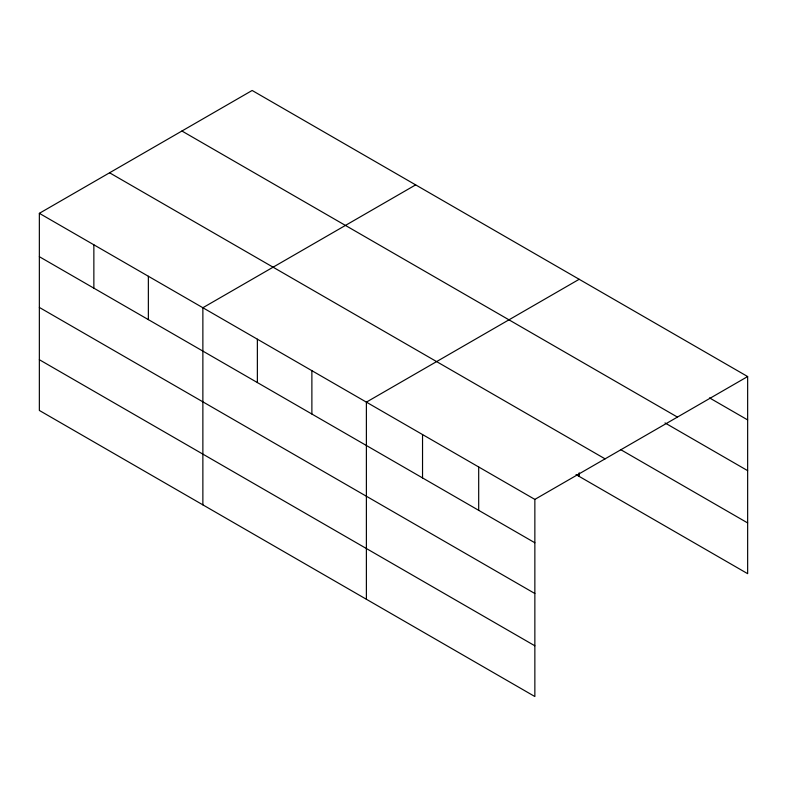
<?xml version="1.0" encoding="UTF-8"?>
<svg xmlns="http://www.w3.org/2000/svg" width="787" height="787" viewBox="0 0 787 787"><rect width="100%" height="100%" fill="white"/><g stroke="black" fill="none" stroke-linecap="round" stroke-linejoin="round"><path stroke-width="1.18" d="M39.35 213.326L534.855 499.401L534.855 696.525L39.35 410.45L39.35 213.326L252.145 90.475L747.65 376.55L747.65 573.674L576.035 474.591M415.664 184.876L202.869 307.737L202.869 504.861M579.183 279.287L366.388 402.137L366.388 599.261M534.855 499.401L747.65 376.55M709.51 397.888L747.65 419.914M181.925 131.016L677.43 417.09M665.005 422.934L747.65 470.656M620.5 449.525L747.65 522.932M109.57 172.786L605.075 458.86M39.35 256.69L534.855 542.764M39.35 307.432L534.855 593.506M39.35 359.708L534.855 645.793M579.183 472.78L579.183 476.41M478.693 466.986L478.693 510.35M422.54 434.562L422.54 477.925M311.878 370.667L311.878 414.031M257.369 339.197L257.369 382.561M148.359 276.267L148.359 319.63M93.86 244.796L93.86 288.16"/></g></svg>
